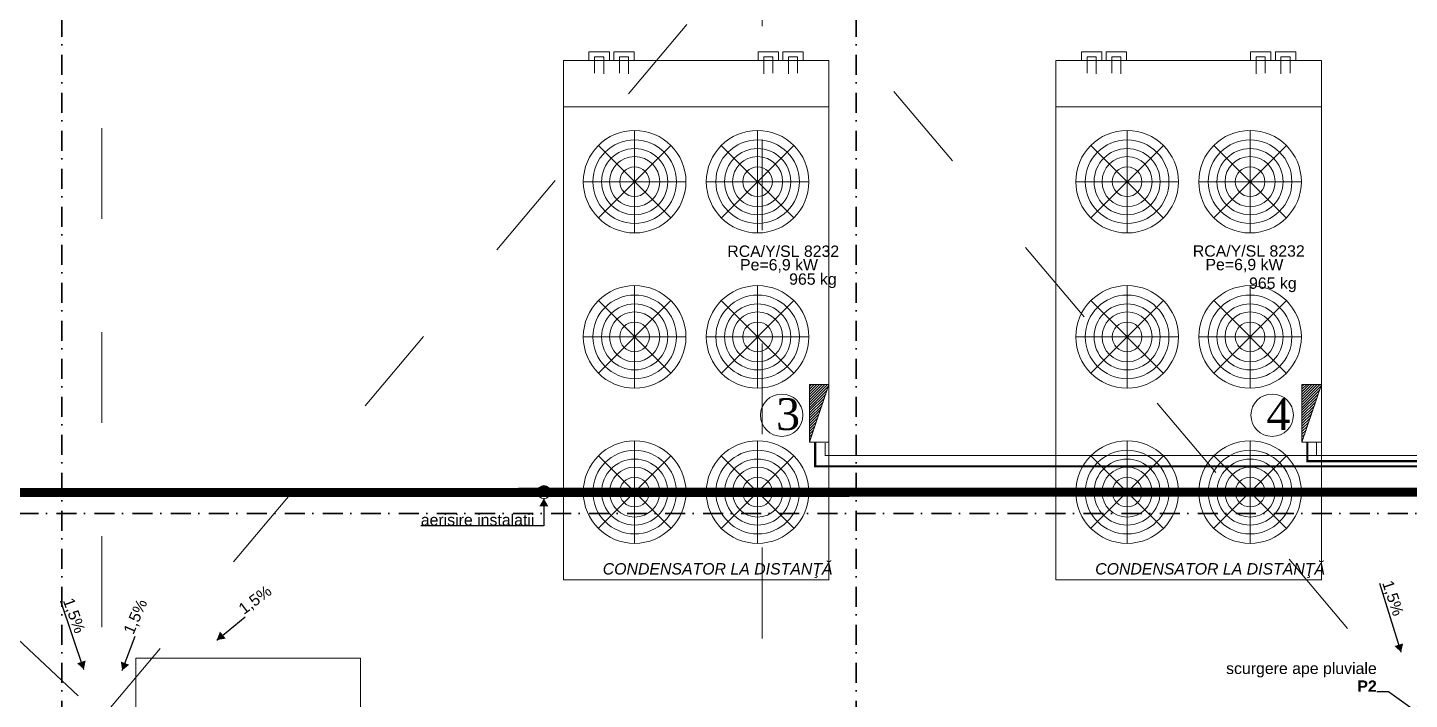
# Model space of a CAD drawing. Header units: millimetres. Extents: x 1322820 to 1391563, y 1051909 to 1098256.
# Drawn here: x 1333877 to 1346054, y 1083482 to 1089408 of the extents above; entities that cross this region are included whole.
import ezdxf
from ezdxf.enums import TextEntityAlignment as Align

# ---------------------------------------------------------------- set-up
doc = ezdxf.new("R2010")
doc.units = ezdxf.units.MM
doc.header["$MEASUREMENT"] = 0
for name, pattern in [('AStair_dashed', [1800, 800, -1000]), ('Dot & Dashed', [335.138881, 176.388884, -88.194442, 0, -70.555556]), ('DUBLU_INTRERUPT', [1.093612, 0.529167, -0.211667, 0.141111, -0.211667])]:
    doc.linetypes.add(name, pattern=pattern)
doc.layers.get('0').update_dxf_attribs({"true_color": 0x787878})
for name, color, linetype, lineweight, true_color in [('arhitectura - adnotatii_Pen_No__1', 7, 'Continuous', 13, 0x787878), ('arhitectura - desen 2D_Pen_No__2', 7, 'Continuous', 13, 0x787878), ('instalatii - echipamente_Pen_No__1', 7, 'Continuous', 13, 0x787878), ('instalatii - echipamente_Pen_No__21', 7, 'Continuous', 20, 0x787878), ('instalatii - echipamente_Pen_No__244', 7, 'Continuous', 13, 0x787878), ('New_arhitectura - axe_Pen_No__201', 7, 'Continuous', 35, 0x787878), ('New_arhitectura - desen 2D_Pen_No__2', 7, 'Continuous', 13, 0x787878), ('New_instalatii - echipamente_Pen_No__21', 7, 'Continuous', 20, 0x787878)]:
    doc.layers.add(name, color=color, linetype=linetype, lineweight=lineweight, true_color=true_color)
doc.layers.add('CENTRALA TERMICA_Pen_No__1', color=7, linetype='Continuous', lineweight=13)
doc.layers.add('Circuite', color=7, linetype='Continuous', lineweight=25)
for name, color, linetype in [('circuite prize normal', 7, 'Continuous'), ('circuite prize vitali', 1, 'Continuous'), ('ELECTRICE', 1, 'Continuous')]:
    doc.layers.add(name, color=color, linetype=linetype)
doc.layers.add('New_arhitectura - axe', color=7, linetype='Continuous', true_color=0x787878)
doc.styles.add('GENERATED_STYLE_1', font='arialbd.ttf')
doc.styles.add('GENERATED_STYLE_2', font='arial.ttf')
doc.styles.add('GENERATED_STYLE_3', font='ariali.ttf')
doc.styles.add('GENERATED_STYLE_4', font='arialbi.ttf')
doc.dimstyles.new('GENERATED_STYLE__2', dxfattribs={"dimtxt": 0.18, "dimasz": 76, "dimexe": 0.18, "dimexo": 0.0625, "dimgap": 0.09, "dimtad": 0, "dimtih": 1, "dimtoh": 1, "dimdec": 4, "dimzin": 0, "dimdsep": 46, "dimcen": 0.09, "dimadec": 0, "dimazin": 0, "dimtfac": 1, "dimtdec": 4, "dimtmove": 0, "dimatfit": 3, "dimldrblk": 'ARROWHEAD_16', "dimfxl": 1, "dimtolj": 1, "dimtzin": 0, "dimarcsym": 0})

# ---------------------------------------------------------------- blocks, each defined once
blk = doc.blocks.new('ARROWHEAD_16')
at = {"linetype": 'Continuous', "lineweight": 0}
blk.add_hatch(color=0, dxfattribs=at).paths.add_polyline_path([(-0.9093, 0.525), (0, 0), (-0.9093, -0.525)])
at = {"color": 0, "linetype": 'Continuous', "lineweight": 0}
blk.add_line((0, 0), (-1, 0), dxfattribs=at)
blk = doc.blocks.new('Standard grid marker')
at = {"layer": 'New_arhitectura - axe_Pen_No__201', "linetype": 'Dot & Dashed', "lineweight": 35}
blk.add_line((1000, 0), (43350, 0), dxfattribs=at)
at = {"layer": 'New_arhitectura - axe_Pen_No__201', "lineweight": 35, "style": 'GENERATED_STYLE_1'}
for tag, p in [('AC_MarkerText_1_0', (-106, 7)), ('AC_MarkerText_1_1', (44456, 7))]:
    blk.add_attdef(tag, text='', height=125, rotation=270, dxfattribs=at).set_placement(p, align=Align.MIDDLE_CENTER)
blk = doc.blocks.new('Standard grid marker_7')
at = {"layer": 'New_arhitectura - axe_Pen_No__201', "linetype": 'Dot & Dashed', "lineweight": 35}
blk.add_line((1000, 0), (32397, 0), dxfattribs=at)
at = {"layer": 'New_arhitectura - axe_Pen_No__201', "lineweight": 35, "style": 'GENERATED_STYLE_1'}
blk.add_attdef('AC_MarkerText_1', text='', height=125, rotation=180, dxfattribs=at).set_placement((33503, 7), align=Align.MIDDLE_CENTER)
blk = doc.blocks.new('terasa')
at = {"layer": 'instalatii - echipamente_Pen_No__244', "linetype": 'Continuous', "lineweight": 13}
blk.add_hatch(color=256, dxfattribs=at).paths.add_polyline_path([(1338464.535, 1085352.25), (1338387.742, 1085268.809, -0.414213562), (1338384.418, 1085348.926, -0.414213562)])
at = {"layer": 'arhitectura - desen 2D_Pen_No__2', "linetype": 'AStair_dashed', "lineweight": 13}
blk.add_line((1340349.957, 1090220.6), (1346174.302, 1083319.3), dxfattribs=at)
at = {"layer": 'instalatii - echipamente_Pen_No__1', "linetype": 'Continuous', "lineweight": 13}
for p, q in [((1338824.14, 1089193.509), (1338824.14, 1089121.631)), ((1339003.836, 1089193.509), (1338824.14, 1089193.509)), ((1338954.03, 1089149.629), (1338873.946, 1089149.629)), ((1338873.946, 1089006.506), (1338873.946, 1089149.629)), ((1338954.03, 1089001.17), (1338954.03, 1089149.629)), ((1339003.836, 1089118.037), (1339003.836, 1089193.509)), ((1339042.671, 1089193.509), (1339042.671, 1089121.631)), ((1339222.368, 1089193.509), (1339042.671, 1089193.509)), ((1339172.562, 1089149.629), (1339092.477, 1089149.629)), ((1339092.477, 1089006.506), (1339092.477, 1089149.629)), ((1339172.562, 1089001.17), (1339172.562, 1089149.629)), ((1339222.368, 1089118.037), (1339222.368, 1089193.509)), ((1340314.636, 1089118.037), (1340314.636, 1089193.509)), ((1340314.636, 1089193.509), (1340494.332, 1089193.509)), ((1340364.442, 1089149.629), (1340444.526, 1089149.629)), ((1340364.442, 1089001.17), (1340364.442, 1089149.629)), ((1340444.526, 1089006.506), (1340444.526, 1089149.629)), ((1340494.332, 1089193.509), (1340494.332, 1089121.631)), ((1340533.167, 1089118.037), (1340533.167, 1089193.509)), ((1340533.167, 1089193.509), (1340712.864, 1089193.509)), ((1340582.973, 1089149.629), (1340663.058, 1089149.629)), ((1340582.973, 1089001.17), (1340582.973, 1089149.629)), ((1340663.058, 1089006.506), (1340663.058, 1089149.629)), ((1340712.864, 1089193.509), (1340712.864, 1089121.631)), ((1343164.14, 1089193.509), (1343164.14, 1089121.631)), ((1343343.836, 1089193.509), (1343164.14, 1089193.509)), ((1343294.03, 1089149.629), (1343213.946, 1089149.629)), ((1343213.946, 1089006.506), (1343213.946, 1089149.629)), ((1343294.03, 1089001.17), (1343294.03, 1089149.629)), ((1343343.836, 1089118.037), (1343343.836, 1089193.509)), ((1343382.671, 1089193.509), (1343382.671, 1089121.631)), ((1343562.368, 1089193.509), (1343382.671, 1089193.509)), ((1343512.562, 1089149.629), (1343432.477, 1089149.629)), ((1343432.477, 1089006.506), (1343432.477, 1089149.629)), ((1343512.562, 1089001.17), (1343512.562, 1089149.629)), ((1343562.368, 1089118.037), (1343562.368, 1089193.509)), ((1344654.636, 1089118.037), (1344654.636, 1089193.509)), ((1344654.636, 1089193.509), (1344834.332, 1089193.509)), ((1344704.442, 1089149.629), (1344784.526, 1089149.629)), ((1344704.442, 1089001.17), (1344704.442, 1089149.629)), ((1344784.526, 1089006.506), (1344784.526, 1089149.629)), ((1344834.332, 1089193.509), (1344834.332, 1089121.631)), ((1344873.167, 1089118.037), (1344873.167, 1089193.509)), ((1344873.167, 1089193.509), (1345052.864, 1089193.509)), ((1344922.973, 1089149.629), (1345003.058, 1089149.629)), ((1344922.973, 1089001.17), (1344922.973, 1089149.629)), ((1345003.058, 1089006.506), (1345003.058, 1089149.629)), ((1345052.864, 1089193.509), (1345052.864, 1089121.631)), ((1340938.502, 1089118.037), (1338598.502, 1089118.037)), ((1338598.502, 1089118.037), (1338598.502, 1084538.037)), ((1340938.502, 1089118.037), (1340938.502, 1084538.037)), ((1345278.502, 1089118.037), (1342938.502, 1089118.037)), ((1342938.502, 1089118.037), (1342938.502, 1084538.037)), ((1345278.502, 1089118.037), (1345278.502, 1084538.037)), ((1340938.502, 1088708.037), (1338598.502, 1088708.037)), ((1345278.502, 1088708.037), (1342938.502, 1088708.037)), ((1339226.611, 1088501.195), (1339226.611, 1087598.188)), ((1340310.392, 1088501.195), (1340310.392, 1087598.188)), ((1343566.611, 1088501.195), (1343566.611, 1087598.188)), ((1344650.392, 1088501.195), (1344650.392, 1087598.188)), ((1338906.87, 1088368.754), (1339545.393, 1087730.231)), ((1339546.351, 1088368.754), (1338907.829, 1087730.231)), ((1339990.652, 1088368.754), (1340629.174, 1087730.231)), ((1340630.133, 1088368.754), (1339991.611, 1087730.231)), ((1343246.87, 1088368.754), (1343885.393, 1087730.231)), ((1343886.351, 1088368.754), (1343247.829, 1087730.231)), ((1344330.652, 1088368.754), (1344969.174, 1087730.231)), ((1344970.133, 1088368.754), (1344331.611, 1087730.231)), ((1339678.792, 1088049.013), (1338775.786, 1088049.013)), ((1339858.211, 1088049.013), (1340761.218, 1088049.013)), ((1344018.792, 1088049.013), (1343115.786, 1088049.013)), ((1344198.211, 1088049.013), (1345101.218, 1088049.013)), ((1339226.611, 1087132.009), (1339226.611, 1086229.002)), ((1340310.392, 1087132.009), (1340310.392, 1086229.002)), ((1343566.611, 1087132.009), (1343566.611, 1086229.002)), ((1344650.392, 1087132.009), (1344650.392, 1086229.002)), ((1338906.87, 1086999.568), (1339545.393, 1086361.046)), ((1339546.351, 1086999.568), (1338907.829, 1086361.046)), ((1339990.652, 1086999.568), (1340629.174, 1086361.046)), ((1340630.133, 1086999.568), (1339991.611, 1086361.046)), ((1343246.87, 1086999.568), (1343885.393, 1086361.046)), ((1343886.351, 1086999.568), (1343247.829, 1086361.046)), ((1344330.652, 1086999.568), (1344969.174, 1086361.046)), ((1344970.133, 1086999.568), (1344331.611, 1086361.046)), ((1339678.792, 1086679.827), (1338775.786, 1086679.827)), ((1339858.211, 1086679.827), (1340761.218, 1086679.827)), ((1344018.792, 1086679.827), (1343115.786, 1086679.827)), ((1344198.211, 1086679.827), (1345101.218, 1086679.827)), ((1339226.611, 1085762.823), (1339226.611, 1084859.816)), ((1340310.392, 1085762.823), (1340310.392, 1084859.816)), ((1343566.611, 1085762.823), (1343566.611, 1084859.816)), ((1344650.392, 1085762.823), (1344650.392, 1084859.816)), ((1338906.87, 1085630.382), (1339545.393, 1084991.86)), ((1339546.351, 1085630.382), (1338907.829, 1084991.86)), ((1339990.652, 1085630.382), (1340629.174, 1084991.86)), ((1340630.133, 1085630.382), (1339991.611, 1084991.86)), ((1343246.87, 1085630.382), (1343885.393, 1084991.86)), ((1343886.351, 1085630.382), (1343247.829, 1084991.86)), ((1344330.652, 1085630.382), (1344969.174, 1084991.86)), ((1344970.133, 1085630.382), (1344331.611, 1084991.86)), ((1339678.792, 1085310.641), (1338775.786, 1085310.641)), ((1339858.211, 1085310.641), (1340761.218, 1085310.641)), ((1344018.792, 1085310.641), (1343115.786, 1085310.641)), ((1344198.211, 1085310.641), (1345101.218, 1085310.641)), ((1340938.502, 1084538.037), (1338598.502, 1084538.037)), ((1345278.502, 1084538.037), (1342938.502, 1084538.037))]:
    blk.add_line(p, q, dxfattribs=at)
for centre, radius in [((1339226.611, 1088049.013), 452.181), ((1339226.611, 1088049.013), 368.534), ((1340310.392, 1088049.013), 452.181), ((1340310.392, 1088049.013), 368.534), ((1343566.611, 1088049.013), 452.181), ((1343566.611, 1088049.013), 368.534), ((1344650.392, 1088049.013), 452.181), ((1344650.392, 1088049.013), 368.534), ((1339226.611, 1088049.013), 291.452), ((1340310.392, 1088049.013), 291.452), ((1343566.611, 1088049.013), 291.452), ((1344650.392, 1088049.013), 291.452), ((1339226.611, 1088049.013), 220.809), ((1339226.611, 1088049.013), 130.857), ((1340310.392, 1088049.013), 220.809), ((1340310.392, 1088049.013), 130.857), ((1343566.611, 1088049.013), 220.809), ((1343566.611, 1088049.013), 130.857), ((1344650.392, 1088049.013), 220.809), ((1344650.392, 1088049.013), 130.857), ((1339226.611, 1086679.827), 452.181), ((1340310.392, 1086679.827), 452.181), ((1343566.611, 1086679.827), 452.181), ((1344650.392, 1086679.827), 452.181), ((1339226.611, 1086679.827), 368.534), ((1339226.611, 1086679.827), 291.452), ((1340310.392, 1086679.827), 368.534), ((1340310.392, 1086679.827), 291.452), ((1343566.611, 1086679.827), 368.534), ((1343566.611, 1086679.827), 291.452), ((1344650.392, 1086679.827), 368.534), ((1344650.392, 1086679.827), 291.452), ((1339226.611, 1086679.827), 220.809), ((1340310.392, 1086679.827), 220.809), ((1343566.611, 1086679.827), 220.809), ((1344650.392, 1086679.827), 220.809), ((1339226.611, 1086679.827), 130.857), ((1340310.392, 1086679.827), 130.857), ((1343566.611, 1086679.827), 130.857), ((1344650.392, 1086679.827), 130.857), ((1339226.611, 1085310.641), 452.181), ((1340310.392, 1085310.641), 452.181), ((1343566.611, 1085310.641), 452.181), ((1344650.392, 1085310.641), 452.181), ((1339226.611, 1085310.641), 368.534), ((1339226.611, 1085310.641), 291.452), ((1340310.392, 1085310.641), 368.534), ((1340310.392, 1085310.641), 291.452), ((1343566.611, 1085310.641), 368.534), ((1343566.611, 1085310.641), 291.452), ((1344650.392, 1085310.641), 368.534), ((1344650.392, 1085310.641), 291.452), ((1339226.611, 1085310.641), 220.809), ((1340310.392, 1085310.641), 220.809), ((1343566.611, 1085310.641), 220.809), ((1344650.392, 1085310.641), 220.809), ((1339226.611, 1085310.641), 130.857), ((1340310.392, 1085310.641), 130.857), ((1343566.611, 1085310.641), 130.857), ((1344650.392, 1085310.641), 130.857)]:
    blk.add_circle(centre, radius, dxfattribs=at)
at = {"layer": 'instalatii - echipamente_Pen_No__21', "linetype": 'Continuous', "lineweight": 20}
blk.add_circle((1338426.459, 1085310.879), 56.7, dxfattribs=at)
at = {"layer": 'New_arhitectura - desen 2D_Pen_No__2', "linetype": 'AStair_dashed', "lineweight": 13}
for p, q in [((1334529.618, 1090320.6), (1334529.618, 1076317.999)), ((1327178.502, 1090220.6), (1334529.618, 1083319.3)), ((1334529.618, 1083319.3), (1340349.957, 1090220.6)), ((1340349.957, 1090220.6), (1340354.105, 1075928.745))]:
    blk.add_line(p, q, dxfattribs=at)
at = {"layer": 'New_instalatii - echipamente_Pen_No__21', "linetype": 'Continuous', "lineweight": 20, "flags": 128}
for points in [[(1338598.502, 1084538.037), (1340938.502, 1084538.037), (1340938.502, 1089118.037), (1338598.502, 1089118.037)], [(1342938.502, 1084538.037), (1345278.502, 1084538.037), (1345278.502, 1089118.037), (1342938.502, 1089118.037)], [(1334831.773, 1083005.931), (1336809.795, 1083005.931), (1336809.795, 1083846.59), (1334831.773, 1083846.59)]]:
    blk.add_lwpolyline(points, close=True, dxfattribs=at)
at = {"layer": 'New_arhitectura - axe', "linetype": 'Continuous', "lineweight": 13, "zscale": 1000}
for name, p, rotation in [('Standard grid marker', (1334178.502, 1052120.65), 90), ('Standard grid marker', (1341178.502, 1052120.65), 90), ('Standard grid marker_7', (1356428.539, 1085120.65), 180)]:
    blk.add_blockref(name, p, dxfattribs=dict(at, rotation=rotation))
at = {"layer": 'arhitectura - adnotatii_Pen_No__1', "linetype": 'Continuous', "lineweight": 13, "insert": (1337341.933, 1085014.084), "char_height": 100, "attachment_point": 7, "style": 'GENERATED_STYLE_2'}
blk.add_mtext('\\A1;aerisire instalatii', dxfattribs=at)
at = {"layer": 'arhitectura - adnotatii_Pen_No__1', "linetype": 'Continuous', "lineweight": 13, "char_height": 100, "attachment_point": 7, "style": 'GENERATED_STYLE_2'}
for insert, rotation in [((1345795.348, 1084505.27), 288.4053724), ((1335794.005, 1084211.181), 36.7805916), ((1334169.162, 1084348.351), 290.0866483), ((1334825.241, 1084039.612), 66.5907634)]:
    blk.add_mtext('\\A1;1,5%', dxfattribs=dict(at, insert=insert, rotation=rotation))
at = {"layer": 'arhitectura - adnotatii_Pen_No__1', "linetype": 'Continuous', "lineweight": 13, "insert": (1345766.995, 1083549.113), "char_height": 100, "attachment_point": 9, "line_spacing_factor": 0.941163, "style": 'GENERATED_STYLE_2'}
blk.add_mtext('\\A1;scurgere ape pluviale\\P{\\fArial|b1|i0|c0|p34;P2}', dxfattribs=at)
at = {"layer": 'instalatii - echipamente_Pen_No__1', "linetype": 'Continuous', "lineweight": 13, "char_height": 100, "attachment_point": 5, "style": 'GENERATED_STYLE_3'}
for insert in [(1339958.387, 1084618.718), (1344298.387, 1084618.718)]:
    blk.add_mtext('\\A1;CONDENSATOR LA DISTANŢĂ', dxfattribs=dict(at, insert=insert))
at = {"layer": 'arhitectura - adnotatii_Pen_No__1', "linetype": 'Continuous', "lineweight": 13, "annotation_type": 0, "has_hookline": 1, "hookline_direction": 1}
for points, text_width in [([(1338426.459, 1085254.179), (1338426.459, 1085014.084), (1337342.023, 1085014.084)], 987.04), ([(1346151.131, 1083346.754), (1345871.401, 1083549.113), (1345767.085, 1083549.113)], 1317.872)]:
    blk.add_leader(points, dimstyle='GENERATED_STYLE__2', dxfattribs=dict(at, text_width=text_width))
at = {"layer": 'arhitectura - adnotatii_Pen_No__1', "linetype": 'Continuous', "lineweight": 13, "annotation_type": 0, "has_hookline": 1, "text_width": 294.611}
for points, hookline_direction, horizontal_direction in [([(1345981.669, 1083898.193), (1345795.377, 1084505.184)], 1, (0.315738, -0.948846, 0)), ([(1334373.215, 1083747.002), (1334169.193, 1084348.267)], 1, (0.343441, -0.939174, 0)), ([(1335544.159, 1084005.817), (1335793.933, 1084211.127)], 0, (0.800934, 0.598752, 0)), ([(1334710.548, 1083737.218), (1334825.205, 1084039.53)], 0, (0.397296, 0.917691, 0))]:
    blk.add_leader(points, dimstyle='GENERATED_STYLE__2', dxfattribs=dict(at, hookline_direction=hookline_direction, horizontal_direction=horizontal_direction))

msp = doc.modelspace()

# ---------------------------------------------------------------- block references
msp.add_blockref('terasa', (0, 0))

# ---------------------------------------------------------------- next in the draw order: hatches: boundary and pattern name
at = {"layer": 'ELECTRICE', "lineweight": 20}
h = msp.add_hatch(dxfattribs=at)
h.set_pattern_fill('ANSI31', color=256, scale=132, style=0)
h.set_pattern_definition([(45, (-559334.106, -345022.855), (-11.66726189, 11.66726189), [])])
h.paths.add_polyline_path([(1340768, 1085750), (1340939, 1086260), (1340768, 1086260)])
h = msp.add_hatch(dxfattribs=at)
h.set_pattern_fill('ANSI31', color=256, scale=132, style=0)
h.set_pattern_definition([(45, (-554994.106, -345022.855), (-11.66726189, 11.66726189), [])])
h.paths.add_polyline_path([(1345108, 1085750), (1345279, 1086260), (1345108, 1086260)])

# ---------------------------------------------------------------- next in the draw order: linework, layer by layer
at = {"layer": 'Circuite', "lineweight": 20}
for p, q in [((1340939, 1086260), (1340768, 1085750)), ((1345279, 1086260), (1345108, 1085750))]:
    msp.add_line(p, q, dxfattribs=at)
for points in [[(1340768, 1086260), (1340939, 1086260), (1340939, 1085750), (1340768, 1085750)], [(1345108, 1086260), (1345279, 1086260), (1345279, 1085750), (1345108, 1085750)]]:
    msp.add_lwpolyline(points, close=True, dxfattribs=at)
at = {"layer": 'Circuite', "lineweight": 20, "const_width": 20}
for points in [[(1351129, 1085086), (1351129, 1083754), (1346370, 1083754), (1346370, 1085538), (1340817, 1085538), (1340817, 1085749)], [(1351114, 1085148), (1351075, 1085148), (1351075, 1083807), (1346420, 1083807), (1346420, 1085583), (1345155, 1085583), (1345155, 1085747)]]:
    msp.add_lwpolyline(points, dxfattribs=at)
at = {"layer": 'Circuite', "linetype": 'DUBLU_INTRERUPT', "lineweight": 20, "ltscale": 1000, "const_width": 10}
msp.add_lwpolyline([(1346992, 1083516), (1346474, 1083516), (1346474, 1085634), (1345236, 1085634), (1345236, 1085750), (1345236, 1085633), (1340905, 1085633), (1340905, 1085743)], dxfattribs=at)
at = {"layer": 'Circuite', "lineweight": 20}
for centre in [(1340523, 1085989), (1344845, 1085989)]:
    msp.add_circle(centre, 187, dxfattribs=at)
at = {"layer": 'circuite prize vitali', "lineweight": 20, "const_width": 80}
msp.add_lwpolyline([(1362072, 1085491), (1346211, 1085310), (1327088, 1085306), (1326576, 1085478), (1326576, 1085478), (1326576, 1085478), (1326576, 1085478), (1326576, 1085478), (1326576, 1085478), (1326576, 1085478), (1326576, 1085478)], dxfattribs=at)

# ---------------------------------------------------------------- next in the draw order: texts
at = {"layer": 'CENTRALA TERMICA_Pen_No__1', "color": 7, "linetype": 'Continuous', "lineweight": 13, "char_height": 100, "attachment_point": 5, "style": 'GENERATED_STYLE_4'}
for s, insert in [('\\A1;{\\fArial|b0|i0|c238|p34;RCA/Y/SL 8232}', (1340536, 1087435)), ('\\A1;{\\fArial|b0|i0|c238|p34;RCA/Y/SL 8232}', (1344639, 1087437)), ('\\A1;{\\fArial|b0|i0|c238|p34;Pe=6,9 kW}', (1340499, 1087307)), ('\\A1;{\\fArial|b0|i0|c238|p34;Pe=6,9 kW}', (1344601, 1087309)), ('\\A1;{\\fArial|b0|i0|c238|p34;965 kg}', (1340798, 1087175)), ('\\A1;{\\fArial|b0|i0|c238|p34;965 kg}', (1344851, 1087139))]:
    msp.add_mtext(s, dxfattribs=dict(at, insert=insert))
at = {"layer": 'circuite prize normal', "linetype": 'Continuous', "char_height": 280, "width": 1747.37, "attachment_point": 1}
for s, insert in [('{\\fTimes New Roman|b0|i0|c0|p18;3}', (1340473, 1086139)), ('{\\fTimes New Roman|b0|i0|c0|p18;4}', (1344795, 1086139))]:
    msp.add_mtext(s, dxfattribs=dict(at, insert=insert))

doc.saveas('drawing.dxf')
